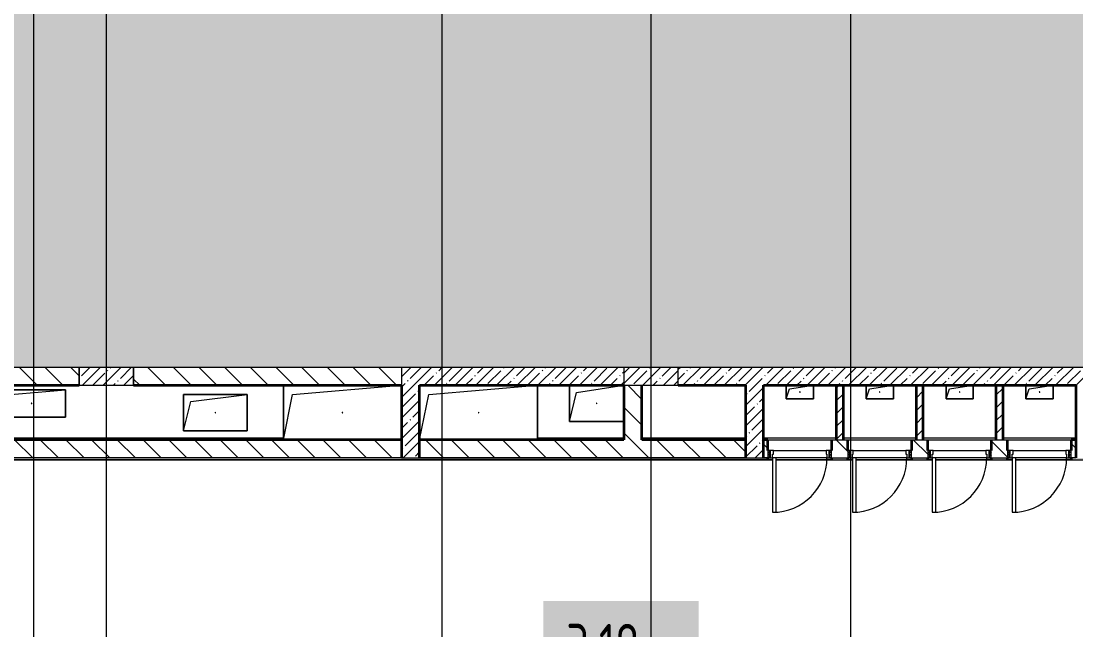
# Model space of a CAD drawing. Header units: millimetres. Extents: x 3914 to 443608, y -156176 to 78197.
# Drawn here: x 362940 to 374560, y -136974 to -130260 of the extents above; entities that cross this region are included whole.
import ezdxf

# ---------------------------------------------------------------- set-up
doc = ezdxf.new("R2010")
doc.units = ezdxf.units.MM
doc.linetypes.add('200_ШТРИХ__ш1_п0_6_', pattern=[160, 100, -60])
for name, color, linetype, lineweight in [('A-DETL-2', 7, 'Continuous', 5), ('A-DOOR-1', 7, 'Continuous', 5), ('A-DOOR-2', 7, '200_ШТРИХ__ш1_п0_6_', 5), ('A-DOOR-FRAM-2', 7, 'Continuous', 5), ('A-FLOR', 7, 'Continuous', 9), ('A-GENM', 7, 'Continuous', 9), ('A-WALL', 7, 'Continuous', 5), ('A-WALL-1', 7, 'Continuous', 35), ('I-WALL', 7, 'Continuous', 5), ('S-COLS', 7, 'Continuous', 9), ('S-COLS-1', 7, 'Continuous', 5), ('Оси', 7, 'Continuous', 9)]:
    doc.layers.add(name, color=color, linetype=linetype, lineweight=lineweight)
for name, color, linetype, lineweight, true_color in [('A-DETL-GENF-3', 7, 'Continuous', 9, 0x696a6b), ('A-DOOR-FRAM-1', 7, 'Continuous', 5, 0xc0c0c0), ('A-WALL-FNSH-1', 9, 'Continuous', 5, 0x808080)]:
    doc.layers.add(name, color=color, linetype=linetype, lineweight=lineweight, true_color=true_color)
doc.styles.add('СПДС', font='ГОСТ тип А.ttf', dxfattribs={"width": 0.9})
pattern_1 = [(135, (315419.7, -145976.68), (-141.42136, -141.42136), [])]
pattern_2 = [(45, (315419.7, -145976.68), (-114.04925, 114.04925), []), (45, (315533.75, -145976.68), (-114.04925, 114.04925), [201.612, -40.322, 6.706, -33.617])]
pattern_3 = [(45, (315419.7, -145976.68), (-70.71068, 70.71068), [])]

# ---------------------------------------------------------------- blocks, each defined once
blk = doc.blocks.new('BSC_Колонна _Прямоугольная - 600х600-23205375-Объем проектирования 3 этажа')
at = {"layer": 'S-COLS-1'}
h = blk.add_hatch(dxfattribs=at)
h.set_pattern_fill('FP_54', color=256, style=0, pattern_type=2)
h.set_pattern_definition([(45, (-54460, -12000), (-114.04925, 114.04925), []), (45, (-54345.95, -12000), (-114.04925, 114.04925), [201.613, -40.323, 6.706, -33.617])])
h.paths.add_polyline_path([(300, -300), (300, -100), (-300, -100), (-300, -300)])
for p, q in [((-300, -100), (-300, -300)), ((300, -300), (300, -100)), ((-300, -300), (300, -300))]:
    blk.add_line(p, q, dxfattribs=at)
blk = doc.blocks.new('GM_Отверстие прямоугольное _в плите_ - Отверстие-21620300-Объем проектирования 3 этажа')
at = {"layer": 'A-GENM'}
for p, q in [((-150, -75), (-150, 75)), ((-150, 75), (-150, -75)), ((-150, -75), (-112.5, 37.5)), ((-112.5, 37.5), (150, 75)), ((150, 75), (150, -75)), ((150, -75), (150, 75)), ((150, -75), (-150, -75)), ((-150, -75), (150, -75))]:
    blk.add_line(p, q, dxfattribs=at)
for start, end in [(360, 180), (180, 360)]:
    blk.add_arc((0, 0), 2.5, start, end, dxfattribs=at)
blk = doc.blocks.new('GM_Отверстие прямоугольное _в плите_ - Отверстие-21606279-Объем проектирования 3 этажа')
at = {"layer": 'A-GENM'}
for p, q in [((-375, -150), (-375, 150)), ((-375, 150), (375, 150)), ((375, 150), (-375, 150)), ((-375, 150), (-375, -150)), ((-315, 90), (375, 150)), ((375, 150), (375, -150)), ((375, -150), (375, 150)), ((-375, -150), (-315, 90)), ((375, -150), (-375, -150)), ((-375, -150), (375, -150))]:
    blk.add_line(p, q, dxfattribs=at)
for start, end in [(360, 180), (180, 360)]:
    blk.add_arc((0, 0), 2.5, start, end, dxfattribs=at)
blk = doc.blocks.new('GM_Отверстие прямоугольное _в плите_ - Отверстие-21955552-Объем проектирования 3 этажа')
at = {"layer": 'A-GENM'}
for p, q in [((-350, -200), (-350, 200)), ((-350, 200), (350, 200)), ((350, 200), (-350, 200)), ((-350, 200), (-350, -200)), ((-350, -200), (-270, 120)), ((-270, 120), (350, 200)), ((350, 200), (350, -200)), ((350, -200), (350, 200)), ((350, -200), (-350, -200)), ((-350, -200), (350, -200))]:
    blk.add_line(p, q, dxfattribs=at)
for start, end in [(360, 180), (180, 360)]:
    blk.add_arc((0, 0), 2.5, start, end, dxfattribs=at)
blk = doc.blocks.new('GM_Отверстие прямоугольное _в плите_ - Отверстие-21989797-Объем проектирования 3 этажа')
at = {"layer": 'A-GENM'}
for p, q in [((-650, -300), (-650, 300)), ((-650, 300), (-650, -300)), ((-550, 200), (650, 300)), ((-650, -300), (-550, 200))]:
    blk.add_line(p, q, dxfattribs=at)
for start, end in [(360, 180), (180, 360)]:
    blk.add_arc((0, 0), 2.5, start, end, dxfattribs=at)
blk = doc.blocks.new('GM_Отверстие прямоугольное _в плите_ - Отверстие-21989889-Объем проектирования 3 этажа')
at = {"layer": 'A-GENM'}
for p, q in [((-550, 200), (650, 300)), ((650, 300), (650, -300)), ((650, -300), (650, 300)), ((-650, -300), (-550, 200))]:
    blk.add_line(p, q, dxfattribs=at)
for start, end in [(360, 180), (180, 360)]:
    blk.add_arc((0, 0), 2.5, start, end, dxfattribs=at)
blk = doc.blocks.new('GM_Отверстие прямоугольное _в плите_ - Отверстие-V611-Объем проектирования 3 этажа')
at = {"layer": 'A-GENM'}
for p, q in [((-300, -200), (-300, 200)), ((-300, 200), (-300, -200)), ((-300, -200), (-220, 120)), ((-220, 120), (300, 200)), ((300, -200), (-300, -200)), ((-300, -200), (300, -200))]:
    blk.add_line(p, q, dxfattribs=at)
for start, end in [(360, 180), (180, 360)]:
    blk.add_arc((0, 0), 2.5, start, end, dxfattribs=at)

msp = doc.modelspace()

# ---------------------------------------------------------------- hatches: boundary and pattern name
at = {"layer": 'A-DETL-GENF-3'}
msp.add_hatch(color=256, dxfattribs=at).paths.add_polyline_path([(369438.8, -134076.7), (381579.7, -134076.7), (381579.7, -133676.7), (381939.3, -133676.7), (381939.3, -118636.6), (357339.3, -118636.6), (357339.3, -122096.6), (349339.3, -122096.6), (349339.3, -118576.6), (315199.7, -118576.6), (315199.7, -130569.4), (357799.7, -130569.4), (357799.7, -133676.7), (358199.7, -133676.7), (358199.7, -134076.7), (367329.7, -134076.7)])
at = {"layer": 'A-DOOR-2'}
h = msp.add_hatch(dxfattribs=at)
h.set_pattern_fill('FP_121', color=256, angle=180, style=0, pattern_type=2)
h.set_pattern_definition([(315, (369578.603, -135141.364), (14.14214, 14.14214), []), (45, (369578.603, -135141.364), (-14.14214, 14.14214), [])])
h.paths.add_polyline_path([(371167.5, -135076.7), (371192.5, -135076.7), (371192.5, -134996.7), (371167.5, -134996.7), (371167.5, -135073.9)])
h = msp.add_hatch(dxfattribs=at)
h.set_pattern_fill('FP_121', color=256, angle=180, style=0, pattern_type=2)
h.set_pattern_definition([(315, (370458.603, -135141.364), (14.14214, 14.14214), []), (45, (370458.603, -135141.364), (-14.14214, 14.14214), [])])
h.paths.add_polyline_path([(372047.5, -135076.7), (372072.5, -135076.7), (372072.5, -134996.7), (372047.5, -134996.7), (372047.5, -135022.7)])
h = msp.add_hatch(dxfattribs=at)
h.set_pattern_fill('FP_121', color=256, angle=180, style=0, pattern_type=2)
h.set_pattern_definition([(315, (371338.603, -135141.364), (14.14214, 14.14214), []), (45, (371338.603, -135141.364), (-14.14214, 14.14214), [])])
h.paths.add_polyline_path([(372927.5, -135076.7), (372952.5, -135076.7), (372952.5, -134996.7), (372927.5, -134996.7), (372927.5, -135022.7)])
h = msp.add_hatch(dxfattribs=at)
h.set_pattern_fill('FP_121', color=256, angle=180, style=0, pattern_type=2)
h.set_pattern_definition([(315, (372218.603, -135141.364), (14.14214, 14.14214), []), (45, (372218.603, -135141.364), (-14.14214, 14.14214), [])])
h.paths.add_polyline_path([(373807.5, -135076.7), (373832.5, -135076.7), (373832.5, -134996.7), (373807.5, -134996.7), (373807.5, -135073.9)])
at = {"layer": 'A-DOOR-FRAM-2'}
h = msp.add_hatch(dxfattribs=at)
h.set_pattern_fill('FP_122', color=256, angle=180, style=0, pattern_type=2)
h.set_pattern_definition([(225, (371701.398, -135141.364), (14.1421, -14.1421), []), (315, (371701.398, -135141.364), (14.1421, 14.1421), [])])
h.paths.add_polyline_path([(371867.5, -135076.7), (371867.5, -134996.7), (371842.5, -134996.7), (371842.5, -135076.7)])
h = msp.add_hatch(dxfattribs=at)
h.set_pattern_fill('FP_122', color=256, angle=180, style=0, pattern_type=2)
h.set_pattern_definition([(225, (372581.398, -135141.364), (14.1421, -14.1421), []), (315, (372581.398, -135141.364), (14.1421, 14.1421), [])])
h.paths.add_polyline_path([(372747.5, -135076.7), (372747.5, -134996.7), (372722.5, -134996.7), (372722.5, -135076.7)])
h = msp.add_hatch(dxfattribs=at)
h.set_pattern_fill('FP_122', color=256, angle=180, style=0, pattern_type=2)
h.set_pattern_definition([(225, (373461.398, -135141.364), (14.1421, -14.1421), []), (315, (373461.398, -135141.364), (14.1421, 14.1421), [])])
h.paths.add_polyline_path([(373627.5, -135076.7), (373627.5, -134996.7), (373602.5, -134996.7), (373602.5, -135076.7)])
h = msp.add_hatch(dxfattribs=at)
h.set_pattern_fill('FP_122', color=256, angle=180, style=0, pattern_type=2)
h.set_pattern_definition([(225, (374341.398, -135141.364), (14.1421, -14.1421), []), (315, (374341.398, -135141.364), (14.1421, 14.1421), [])])
h.paths.add_polyline_path([(374507.5, -135076.7), (374507.5, -134996.7), (374482.5, -134996.7), (374482.5, -135076.7)])
at = {"layer": 'I-WALL'}
h = msp.add_hatch(dxfattribs=at)
h.set_pattern_fill('FP_23', color=256, style=0, pattern_type=2)
h.set_pattern_definition(pattern_1)
h.paths.add_polyline_path([(367129.7, -134276.7), (367129.7, -134076.7), (364179.7, -134076.7), (364179.7, -134276.7), (365829.7, -134276.7)])
h.paths.add_polyline_path([(362959.7, -134276.7), (363579.7, -134276.7), (363579.7, -134076.7), (358199.7, -134076.7), (358199.7, -134276.7), (358561.1, -134276.7)])
h = msp.add_hatch(dxfattribs=at)
h.set_pattern_fill('FP_1', color=256, style=0, pattern_type=2)
h.set_pattern_definition(pattern_2)
h.paths.add_polyline_path([(367329.7, -134276.7), (369579.7, -134276.7), (369579.7, -134076.7), (367129.7, -134076.7), (367129.7, -134276.7), (367263.3, -134276.7)])
h = msp.add_hatch(dxfattribs=at)
h.set_pattern_fill('FP_1', color=256, style=0, pattern_type=2)
h.set_pattern_definition(pattern_2)
h.paths.add_polyline_path([(381579.7, -134276.7), (381579.7, -134076.7), (376179.7, -134076.7), (376179.7, -134276.7), (381404.4, -134276.7)])
h.paths.add_polyline_path([(371119.7, -134276.7), (375579.7, -134276.7), (375579.7, -134076.7), (370179.7, -134076.7), (370179.7, -134276.7), (370919.7, -134276.7)])
h = msp.add_hatch(dxfattribs=at)
h.set_pattern_fill('FP_1', color=256, style=0, pattern_type=2)
h.set_pattern_definition(pattern_2)
h.paths.add_polyline_path([(367329.7, -135076.7), (367329.7, -134276.7), (367129.7, -134276.7), (367129.7, -135076.7), (367263.3, -135076.7)])
h = msp.add_hatch(dxfattribs=at)
h.set_pattern_fill('FP_23', color=256, style=0, pattern_type=2)
h.set_pattern_definition(pattern_1)
h.paths.add_polyline_path([(369579.7, -134876.7), (369779.7, -134876.7), (369779.7, -134276.7), (369579.7, -134276.7), (369579.7, -134841.6)])
h = msp.add_hatch(dxfattribs=at)
h.set_pattern_fill('FP_1', color=256, style=0, pattern_type=2)
h.set_pattern_definition(pattern_2)
h.paths.add_polyline_path([(371119.7, -135076.7), (371119.7, -134276.7), (370919.7, -134276.7), (370919.7, -135076.7)])
h = msp.add_hatch(dxfattribs=at)
h.set_pattern_fill('FP_22', color=256, style=0, pattern_type=2)
h.set_pattern_definition(pattern_3)
h.paths.add_polyline_path([(371918.9, -134876.7), (371998.9, -134876.7), (371998.9, -134276.7), (371918.9, -134276.7), (371918.9, -134872)])
h = msp.add_hatch(dxfattribs=at)
h.set_pattern_fill('FP_22', color=256, style=0, pattern_type=2)
h.set_pattern_definition(pattern_3)
h.paths.add_polyline_path([(372798.9, -134876.7), (372878.9, -134876.7), (372878.9, -134276.7), (372798.9, -134276.7), (372798.9, -134866.9)])
h = msp.add_hatch(dxfattribs=at)
h.set_pattern_fill('FP_22', color=256, style=0, pattern_type=2)
h.set_pattern_definition(pattern_3)
h.paths.add_polyline_path([(373758.9, -134876.7), (373758.9, -134276.7), (373678.9, -134276.7), (373678.9, -134876.7)])
h = msp.add_hatch(dxfattribs=at)
h.set_pattern_fill('FP_23', color=256, style=0, pattern_type=2)
h.set_pattern_definition(pattern_1)
h.paths.add_polyline_path([(360179.7, -135076.7), (367129.7, -135076.7), (367129.7, -134876.7), (360179.7, -134876.7)])
h.paths.add_polyline_path([(375979.7, -135076.7), (376579.7, -135076.7), (376579.7, -134876.7), (374759.7, -134876.7), (374759.7, -135076.7), (375965.5, -135076.7)])
h.paths.add_polyline_path([(371867.5, -135076.7), (372047.5, -135076.7), (372047.5, -134876.7), (371867.5, -134876.7), (371867.5, -135033.2)])
h.paths.add_polyline_path([(370526.6, -135076.7), (370919.7, -135076.7), (370919.7, -134876.7), (367329.7, -134876.7), (367329.7, -135076.7), (370179.7, -135076.7)])
h.paths.add_polyline_path([(371119.7, -135076.7), (371167.5, -135076.7), (371167.5, -134876.7), (371119.7, -134876.7)])
h.paths.add_polyline_path([(372927.5, -135076.7), (372927.5, -134876.7), (372747.5, -134876.7), (372747.5, -135076.7)])
h.paths.add_polyline_path([(374559.7, -135076.7), (374559.7, -134876.7), (374507.5, -134876.7), (374507.5, -135076.7)])
h.paths.add_polyline_path([(373758.9, -135076.7), (373807.5, -135076.7), (373807.5, -134876.7), (373627.5, -134876.7), (373627.5, -135076.7), (373678.9, -135076.7)])
h = msp.add_hatch(dxfattribs=at)
h.set_pattern_fill('FP_191', color=256, style=0, pattern_type=2)
h.set_pattern_definition([(0, (315419.7, -145976.68), (243.84, 60.96), [20.117, -162.763, 20.117, -162.763, -975.36]), (0, (315419.7, -145976.68), (243.84, 60.96), [-365.76, 20.117, -345.643, 20.117, -162.763, -426.72]), (0, (315419.7, -145976.68), (243.84, 60.96), [-914.4, 20.117, -101.803, 20.117, -284.683]), (120, (315511.14, -145946.2), (-174.71291, 180.691634), [20.117, -162.763, 20.117, -162.763, -975.36]), (120, (315511.14, -145946.2), (-174.71291, 180.691634), [-365.76, 20.117, -345.643, 20.117, -162.763, -426.72]), (120, (315511.14, -145946.2), (-174.71291, 180.691634), [-914.4, 20.117, -101.803, 20.117, -284.683]), (240, (315541.62, -145824.28), (-69.12709, -241.651634), [20.117, -162.763, 20.117, -162.763, -975.36]), (240, (315541.62, -145824.28), (-69.12709, -241.651634), [-365.76, 20.117, -345.643, 20.117, -162.763, -426.72]), (240, (315541.62, -145824.28), (-69.12709, -241.651634), [-914.4, 20.117, -101.803, 20.117, -284.683])])
h.paths.add_polyline_path([(375979.7, -135096.7), (376779.7, -135096.7), (376779.7, -135076.7), (374507.5, -135076.7), (374507.5, -135096.7), (375965.5, -135096.7)])
h.paths.add_polyline_path([(373789.9, -135096.7), (373807.5, -135096.7), (373807.5, -135076.7), (373627.5, -135076.7), (373627.5, -135096.7), (373758.9, -135096.7)])
h.paths.add_polyline_path([(357799.7, -135096.7), (371167.5, -135096.7), (371167.5, -135076.7), (357799.7, -135076.7)])
h.paths.add_polyline_path([(371867.5, -135096.7), (372047.5, -135096.7), (372047.5, -135076.7), (371867.5, -135076.7)])
h.paths.add_polyline_path([(372927.5, -135096.7), (372927.5, -135076.7), (372747.5, -135076.7), (372747.5, -135096.7), (372878.9, -135096.7)])
at = {"layer": 'S-COLS-1'}
h = msp.add_hatch(dxfattribs=at)
h.set_pattern_fill('FP_1', color=256, style=0, pattern_type=2)
h.set_pattern_definition(pattern_2)
h.paths.add_polyline_path([(364179.7, -134276.7), (364179.7, -134076.7), (363579.7, -134076.7), (363579.7, -134276.7), (363588.6, -134276.7)])

# ---------------------------------------------------------------- linework, layer by layer
at = {"layer": 'A-DETL-2'}
msp.add_line((358199.7, -134076.7), (381579.7, -134076.7), dxfattribs=at)
at = {"layer": 'A-DOOR-1'}
for p, q in [((371257.5, -135076.7), (371217.5, -135076.7)), ((371217.5, -135076.7), (371217.5, -135676.7)), ((371257.5, -135676.7), (371257.5, -135076.7)), ((372137.5, -135076.7), (372097.5, -135076.7)), ((372097.5, -135076.7), (372097.5, -135676.7)), ((372137.5, -135676.7), (372137.5, -135076.7)), ((373017.5, -135076.7), (372977.5, -135076.7)), ((372977.5, -135076.7), (372977.5, -135676.7)), ((373017.5, -135676.7), (373017.5, -135076.7)), ((373897.5, -135076.7), (373857.5, -135076.7)), ((373857.5, -135076.7), (373857.5, -135676.7)), ((373897.5, -135676.7), (373897.5, -135076.7)), ((371217.5, -135676.7), (371257.5, -135676.7)), ((372097.5, -135676.7), (372137.5, -135676.7)), ((372977.5, -135676.7), (373017.5, -135676.7)), ((373857.5, -135676.7), (373897.5, -135676.7))]:
    msp.add_line(p, q, dxfattribs=at)
for centre in [(371217.5, -135076.7), (372097.5, -135076.7), (372977.5, -135076.7), (373857.5, -135076.7)]:
    msp.add_arc(centre, 600, 270, 0, dxfattribs=at)
at = {"layer": 'A-DOOR-FRAM-1'}
for p, q in [((371192.5, -134996.7), (371167.5, -134996.7)), ((371167.5, -134996.7), (371167.5, -135076.7)), ((371227.5, -134996.7), (371192.5, -134996.7)), ((371192.5, -134996.7), (371192.5, -135076.7)), ((371192.5, -135076.7), (371192.5, -134996.7)), ((371227.5, -135036.7), (371227.5, -134996.7)), ((371227.5, -134996.7), (371807.5, -134996.7)), ((371842.5, -134996.7), (371807.5, -134996.7)), ((371807.5, -134996.7), (371807.5, -135036.7)), ((371842.5, -135076.7), (371842.5, -134996.7)), ((371842.5, -134996.7), (371842.5, -135076.7)), ((371867.5, -134996.7), (371842.5, -134996.7)), ((371867.5, -135076.7), (371867.5, -134996.7)), ((372072.5, -134996.7), (372047.5, -134996.7)), ((372047.5, -134996.7), (372047.5, -135076.7)), ((372107.5, -134996.7), (372072.5, -134996.7)), ((372072.5, -134996.7), (372072.5, -135076.7)), ((372072.5, -135076.7), (372072.5, -134996.7)), ((372107.5, -135036.7), (372107.5, -134996.7)), ((372107.5, -134996.7), (372687.5, -134996.7)), ((372722.5, -134996.7), (372687.5, -134996.7)), ((372687.5, -134996.7), (372687.5, -135036.7)), ((372722.5, -135076.7), (372722.5, -134996.7)), ((372722.5, -134996.7), (372722.5, -135076.7)), ((372747.5, -134996.7), (372722.5, -134996.7)), ((372747.5, -135076.7), (372747.5, -134996.7)), ((372952.5, -134996.7), (372927.5, -134996.7)), ((372927.5, -134996.7), (372927.5, -135076.7)), ((372987.5, -134996.7), (372952.5, -134996.7)), ((372952.5, -134996.7), (372952.5, -135076.7)), ((372952.5, -135076.7), (372952.5, -134996.7)), ((372987.5, -135036.7), (372987.5, -134996.7)), ((372987.5, -134996.7), (373567.5, -134996.7)), ((373602.5, -134996.7), (373567.5, -134996.7)), ((373567.5, -134996.7), (373567.5, -135036.7)), ((373602.5, -135076.7), (373602.5, -134996.7)), ((373602.5, -134996.7), (373602.5, -135076.7)), ((373627.5, -134996.7), (373602.5, -134996.7)), ((373627.5, -135076.7), (373627.5, -134996.7)), ((373832.5, -134996.7), (373807.5, -134996.7)), ((373807.5, -134996.7), (373807.5, -135076.7)), ((373867.5, -134996.7), (373832.5, -134996.7)), ((373832.5, -134996.7), (373832.5, -135076.7)), ((373832.5, -135076.7), (373832.5, -134996.7)), ((373867.5, -135036.7), (373867.5, -134996.7)), ((373867.5, -134996.7), (374447.5, -134996.7)), ((374482.5, -134996.7), (374447.5, -134996.7)), ((374447.5, -134996.7), (374447.5, -135036.7)), ((374482.5, -135076.7), (374482.5, -134996.7)), ((374482.5, -134996.7), (374482.5, -135076.7)), ((374507.5, -134996.7), (374482.5, -134996.7)), ((374507.5, -135076.7), (374507.5, -134996.7)), ((371167.5, -135076.7), (371192.5, -135076.7)), ((371192.5, -135076.7), (371217.5, -135076.7)), ((371217.5, -135076.7), (371217.5, -135036.7)), ((371217.5, -135036.7), (371227.5, -135036.7)), ((371817.5, -135076.7), (371257.5, -135076.7)), ((371807.5, -135036.7), (371817.5, -135036.7)), ((371817.5, -135036.7), (371817.5, -135076.7)), ((371817.5, -135076.7), (371842.5, -135076.7)), ((371842.5, -135076.7), (371867.5, -135076.7)), ((372047.5, -135076.7), (372072.5, -135076.7)), ((372072.5, -135076.7), (372097.5, -135076.7)), ((372097.5, -135076.7), (372097.5, -135036.7)), ((372097.5, -135036.7), (372107.5, -135036.7)), ((372697.5, -135076.7), (372137.5, -135076.7)), ((372687.5, -135036.7), (372697.5, -135036.7)), ((372697.5, -135036.7), (372697.5, -135076.7)), ((372697.5, -135076.7), (372722.5, -135076.7)), ((372722.5, -135076.7), (372747.5, -135076.7)), ((372927.5, -135076.7), (372952.5, -135076.7)), ((372952.5, -135076.7), (372977.5, -135076.7)), ((372977.5, -135076.7), (372977.5, -135036.7)), ((372977.5, -135036.7), (372987.5, -135036.7)), ((373577.5, -135076.7), (373017.5, -135076.7)), ((373567.5, -135036.7), (373577.5, -135036.7)), ((373577.5, -135036.7), (373577.5, -135076.7)), ((373577.5, -135076.7), (373602.5, -135076.7)), ((373602.5, -135076.7), (373627.5, -135076.7)), ((373807.5, -135076.7), (373832.5, -135076.7)), ((373832.5, -135076.7), (373857.5, -135076.7)), ((373857.5, -135076.7), (373857.5, -135036.7)), ((373857.5, -135036.7), (373867.5, -135036.7)), ((374457.5, -135076.7), (373897.5, -135076.7)), ((374447.5, -135036.7), (374457.5, -135036.7)), ((374457.5, -135036.7), (374457.5, -135076.7)), ((374457.5, -135076.7), (374482.5, -135076.7)), ((374482.5, -135076.7), (374507.5, -135076.7))]:
    msp.add_line(p, q, dxfattribs=at)
at = {"layer": 'A-FLOR'}
for p, q in [((360179.7, -134856.7), (365829.7, -134856.7)), ((368629.7, -134856.7), (369579.7, -134856.7)), ((369779.7, -134856.7), (370919.7, -134856.7)), ((371119.7, -134876.7), (371119.7, -134856.7)), ((371119.7, -134856.7), (371918.9, -134856.7)), ((371998.9, -134856.7), (372798.9, -134856.7)), ((372878.9, -134856.7), (373678.9, -134856.7)), ((373758.9, -134856.7), (374559.7, -134856.7)), ((374559.7, -134856.7), (374559.7, -134876.7)), ((357819.7, -135096.7), (371217.5, -135096.7)), ((367129.7, -135076.7), (360179.7, -135076.7)), ((370919.7, -135076.7), (367329.7, -135076.7)), ((371257.5, -135096.7), (372097.5, -135096.7)), ((372137.5, -135096.7), (372977.5, -135096.7)), ((373017.5, -135096.7), (373857.5, -135096.7)), ((373897.5, -135096.7), (376799.7, -135096.7))]:
    msp.add_line(p, q, dxfattribs=at)
at = {"layer": 'A-WALL'}
for p, q in [((363579.7, -134276.7), (363579.7, -134076.7)), ((364179.7, -134076.7), (364179.7, -134276.7)), ((367129.7, -134076.7), (367129.7, -134276.7)), ((371867.5, -134876.7), (372047.5, -134876.7)), ((372747.5, -134876.7), (372927.5, -134876.7)), ((373627.5, -134876.7), (373807.5, -134876.7)), ((367129.7, -135076.7), (371167.5, -135076.7)), ((371167.5, -135076.7), (371119.7, -135076.7)), ((371867.5, -135076.7), (372047.5, -135076.7)), ((372747.5, -135076.7), (372927.5, -135076.7)), ((373627.5, -135076.7), (373807.5, -135076.7)), ((374559.7, -135076.7), (374507.5, -135076.7))]:
    msp.add_line(p, q, dxfattribs=at)
at = {"layer": 'A-WALL-1'}
for p, q in [((358199.7, -134276.7), (363579.7, -134276.7)), ((364179.7, -134276.7), (367129.7, -134276.7)), ((367129.7, -134276.7), (367129.7, -135076.7)), ((367329.7, -135076.7), (367329.7, -134276.7)), ((367329.7, -134276.7), (369579.7, -134276.7)), ((369579.7, -134276.7), (369579.7, -134876.7)), ((369779.7, -134876.7), (369779.7, -134276.7)), ((370179.7, -134276.7), (370919.7, -134276.7)), ((370919.7, -134276.7), (370919.7, -135076.7)), ((371119.7, -135076.7), (371119.7, -134276.7)), ((371119.7, -134276.7), (374559.7, -134276.7)), ((371918.9, -134276.7), (371918.9, -134876.7)), ((371998.9, -134876.7), (371998.9, -134276.7)), ((372798.9, -134276.7), (372798.9, -134876.7)), ((372878.9, -134876.7), (372878.9, -134276.7)), ((373678.9, -134276.7), (373678.9, -134876.7)), ((373758.9, -134876.7), (373758.9, -134276.7)), ((374559.7, -134276.7), (374559.7, -135076.7)), ((367129.7, -134876.7), (360179.7, -134876.7)), ((369579.7, -134876.7), (367329.7, -134876.7)), ((370919.7, -134876.7), (369779.7, -134876.7)), ((371167.5, -134876.7), (371119.7, -134876.7)), ((371167.5, -134996.7), (371167.5, -134876.7)), ((371867.5, -134876.7), (371867.5, -134996.7)), ((372047.5, -134996.7), (372047.5, -134876.7)), ((372747.5, -134876.7), (372747.5, -134996.7)), ((372927.5, -134996.7), (372927.5, -134876.7)), ((373627.5, -134876.7), (373627.5, -134996.7)), ((373807.5, -134996.7), (373807.5, -134876.7)), ((374559.7, -134876.7), (374507.5, -134876.7)), ((374507.5, -134876.7), (374507.5, -134996.7)), ((371167.5, -135096.7), (371167.5, -135076.7)), ((371867.5, -135076.7), (371867.5, -135096.7)), ((372047.5, -135096.7), (372047.5, -135076.7)), ((372747.5, -135076.7), (372747.5, -135096.7)), ((372927.5, -135096.7), (372927.5, -135076.7)), ((373627.5, -135076.7), (373627.5, -135096.7)), ((373807.5, -135096.7), (373807.5, -135076.7)), ((374507.5, -135076.7), (374507.5, -135096.7))]:
    msp.add_line(p, q, dxfattribs=at)
at = {"layer": 'A-WALL-FNSH-1'}
for p, q in [((371167.5, -135097.7), (357819.7, -135097.7)), ((371167.5, -135097.7), (371167.5, -135096.7)), ((371867.5, -135096.7), (371867.5, -135097.7)), ((371867.5, -135097.7), (372047.5, -135097.7)), ((372047.5, -135097.7), (372047.5, -135096.7)), ((372747.5, -135096.7), (372747.5, -135097.7)), ((372747.5, -135097.7), (372927.5, -135097.7)), ((372927.5, -135097.7), (372927.5, -135096.7)), ((373627.5, -135096.7), (373627.5, -135097.7)), ((373627.5, -135097.7), (373807.5, -135097.7)), ((373807.5, -135097.7), (373807.5, -135096.7)), ((374507.5, -135096.7), (374507.5, -135097.7)), ((374507.5, -135097.7), (376800.7, -135097.7))]:
    msp.add_line(p, q, dxfattribs=at)
at = {"layer": 'I-WALL'}
for p, q in [((371167.5, -134876.7), (371867.5, -134876.7)), ((372047.5, -134876.7), (372747.5, -134876.7)), ((372927.5, -134876.7), (373627.5, -134876.7)), ((373807.5, -134876.7), (374507.5, -134876.7)), ((371217.5, -135097.7), (371167.5, -135097.7)), ((371867.5, -135097.7), (371257.5, -135097.7)), ((372097.5, -135097.7), (372047.5, -135097.7)), ((372747.5, -135097.7), (372137.5, -135097.7)), ((372977.5, -135097.7), (372927.5, -135097.7)), ((373627.5, -135097.7), (373017.5, -135097.7)), ((373857.5, -135097.7), (373807.5, -135097.7)), ((374507.5, -135097.7), (373897.5, -135097.7))]:
    msp.add_line(p, q, dxfattribs=at)
at = {"layer": 'S-COLS'}
for p, q in [((363579.7, -134076.7), (363579.7, -134276.7)), ((364179.7, -134276.7), (364179.7, -134076.7))]:
    msp.add_line(p, q, dxfattribs=at)
at = {"layer": 'S-COLS-1'}
msp.add_line((363579.7, -134276.7), (364179.7, -134276.7), dxfattribs=at)
at = {"layer": 'Оси'}
for points in [[(363079.7, -147882.9), (363079.7, -142882.9), (363079.7, -123578.6), (363079.7, -118578.6)], [(364469.6, -147882.9), (364469.6, -147293), (363879.7, -146612.9), (363879.7, -141612.9), (363879.7, -123578.6), (363879.7, -118578.6)], [(367579.7, -147882.9), (367579.7, -142882.9), (367579.7, -123578.6), (367579.7, -118578.6)], [(369879.7, -147882.9), (369879.7, -142882.9), (369879.7, -123578.6), (369879.7, -118578.6)], [(372079.7, -147882.9), (372079.7, -142882.9), (372079.7, -123578.6), (372079.7, -118578.6)]]:
    msp.add_lwpolyline(points, dxfattribs=at)

# ---------------------------------------------------------------- block references
at = {"layer": 'A-GENM'}
for name, p in [('GM_Отверстие прямоугольное _в плите_ - Отверстие-21606279-Объем проектирования 3 этажа', (363054.7, -134476.7)), ('GM_Отверстие прямоугольное _в плите_ - Отверстие-21989797-Объем проектирования 3 этажа', (366479.7, -134576.7)), ('GM_Отверстие прямоугольное _в плите_ - Отверстие-21989889-Объем проектирования 3 этажа', (367979.7, -134576.7)), ('GM_Отверстие прямоугольное _в плите_ - Отверстие-V611-Объем проектирования 3 этажа', (369279.7, -134476.7)), ('GM_Отверстие прямоугольное _в плите_ - Отверстие-21620300-Объем проектирования 3 этажа', (371518.9, -134351.7)), ('GM_Отверстие прямоугольное _в плите_ - Отверстие-21620300-Объем проектирования 3 этажа', (372398.9, -134351.7)), ('GM_Отверстие прямоугольное _в плите_ - Отверстие-21620300-Объем проектирования 3 этажа', (373278.9, -134351.7)), ('GM_Отверстие прямоугольное _в плите_ - Отверстие-21620300-Объем проектирования 3 этажа', (374158.9, -134351.7)), ('GM_Отверстие прямоугольное _в плите_ - Отверстие-21955552-Объем проектирования 3 этажа', (365079.7, -134576.7))]:
    msp.add_blockref(name, p, dxfattribs=at)
at = {"layer": 'S-COLS'}
msp.add_blockref('BSC_Колонна _Прямоугольная - 600х600-23205375-Объем проектирования 3 этажа', (369879.7, -133976.7), dxfattribs=at)

# ---------------------------------------------------------------- texts
at = {"insert": (368943, -136906.6), "char_height": 500, "width": 1212.151, "attachment_point": 1, "style": 'СПДС', "bg_fill": 1, "box_fill_scale": 1.5, "bg_fill_color": 7, "bg_fill_true_color": 16777215, "bg_fill_transparency": 0}
msp.add_mtext('3.19', dxfattribs=at)

doc.saveas('drawing.dxf')
